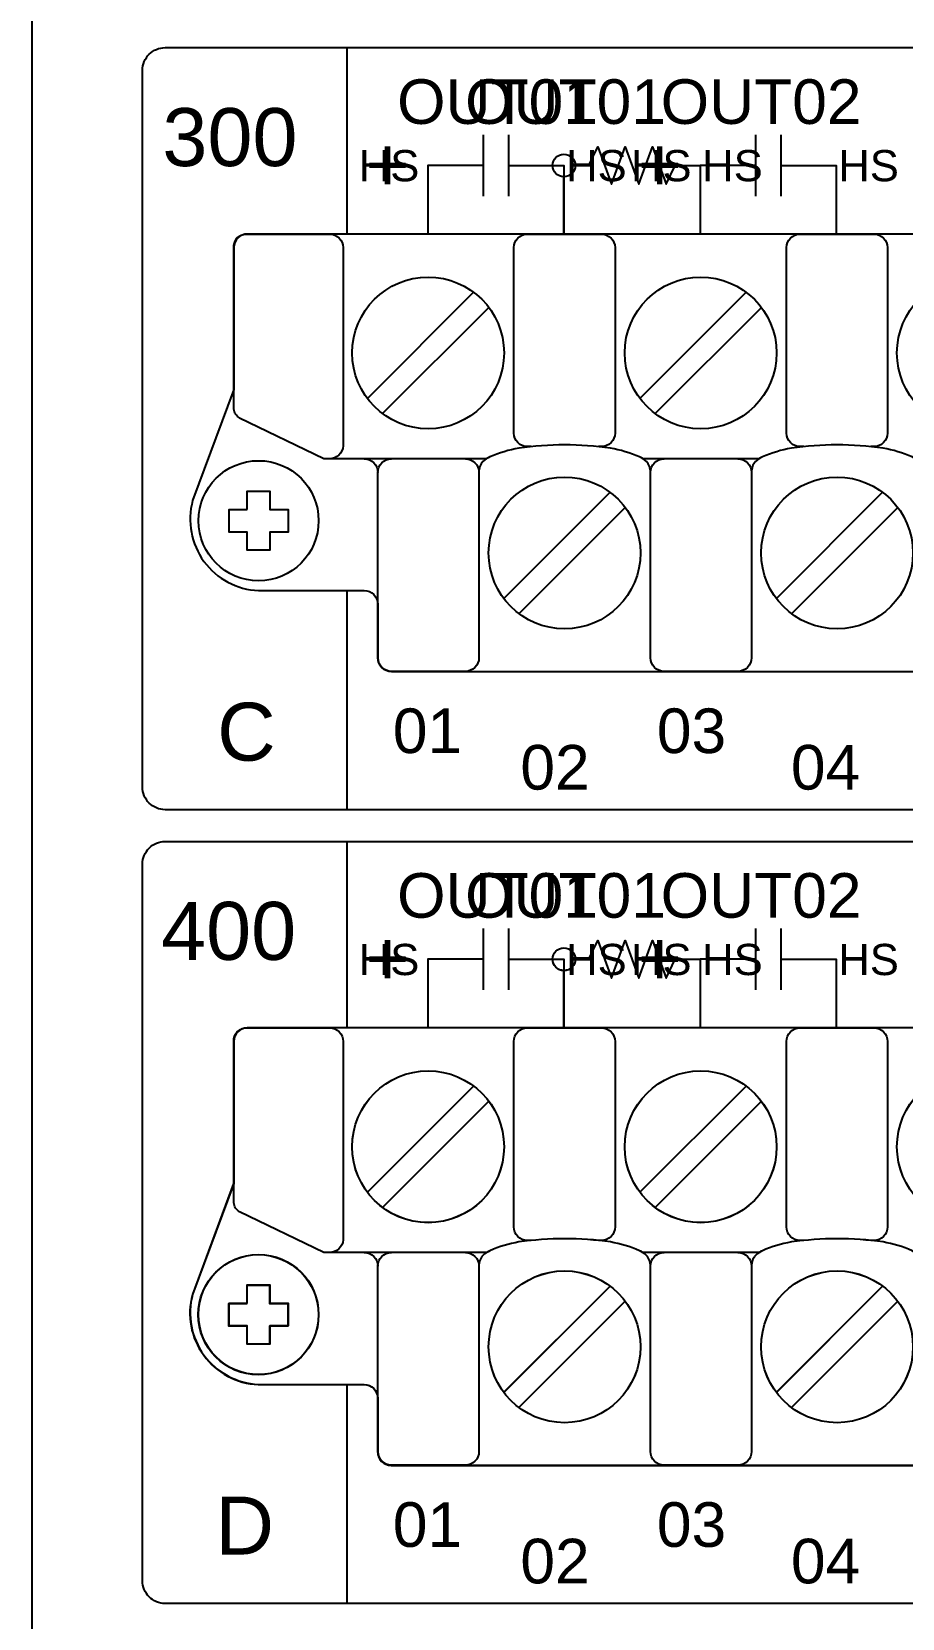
# Model space of a CAD drawing. Extents: x 1 to 47, y 1 to 34.6.
# Drawn here: x 27 to 28.919, y 9.074 to 12.571 of the extents above; entities that cross this region are included whole.
import ezdxf

# ---------------------------------------------------------------- set-up
doc = ezdxf.new("R2010")
doc.units = 0
doc.header["$MEASUREMENT"] = 0
for name, color, linetype in [('10_0______DWG_', 7, 'CONTINUOUS'), ('8_1__2___8__OPTOISOLATED_I', 7, 'CONTINUOUS'), ('8_2__7___8__OPTOISOLATED_I', 7, 'CONTINUOUS'), ('8_3__C___18__COMMON____6__', 7, 'CONTINUOUS'), ('8_4__D___18__COMMON____6__', 7, 'CONTINUOUS'), ('8_5__E___8__OPTOISOLATED_I', 7, 'CONTINUOUS'), ('8_6__4___18__COMMON____6__', 7, 'CONTINUOUS'), ('8_7__8___8__OPTOISOLATED_I', 7, 'CONTINUOUS'), ('9_1__0__EMPTY_IO_BOARD_POS', 7, 'CONTINUOUS'), ('9_2__2___8__OPTOISOLATED_I', 7, 'CONTINUOUS'), ('9_3__7___8__OPTOISOLATED_I', 7, 'CONTINUOUS'), ('9_4__C___18__COMMON____6__', 7, 'CONTINUOUS'), ('9_5__D___18__COMMON____6__', 7, 'CONTINUOUS'), ('9_6__E___8__OPTOISOLATED_I', 7, 'CONTINUOUS'), ('9_7__4___18__COMMON____6__', 7, 'CONTINUOUS'), ('9_8__8___8__OPTOISOLATED_I', 7, 'CONTINUOUS')]:
    doc.layers.add(name, color=color, linetype=linetype)
doc.styles.add('ARIAL', font='arial.ttf')

msp = doc.modelspace()

# ---------------------------------------------------------------- linework, layer by layer
at = {"layer": '10_0______DWG_'}
for points in [[(44.25, 6.9347), (44.25, 14.8147, 0.414214), (44.16, 14.9047), (27.09, 14.9047, 0.414214), (27, 14.8147), (27, 6.9347, 0.381966), (27.08, 6.8453), (44.17, 6.8453, 0.381966)], [(27.2942, 12.5363), (43.9545, 12.5363, -0.468367), (44.0044, 12.4763), (44.0044, 10.9063, -0.414132), (43.9545, 10.8563), (27.2942, 10.8563, -0.414214), (27.2442, 10.9063), (27.2442, 12.4863, -0.414287)], [(27.763, 11.3092), (27.763, 11.1912, 0.414213), (27.793, 11.1612), (32.7748, 11.1611, 0.414214), (32.8048, 11.1911), (32.8048, 11.5042), (32.8957, 11.7489, 0.480048), (32.7507, 11.9471), (32.5165, 11.9471, -0.414214), (32.4865, 11.9771), (32.4865, 12.0953, 0.414212), (32.4565, 12.1253), (32.4565, 12.1253), (27.4754, 12.1254, 0.414215), (27.4454, 12.0954), (27.4455, 11.7825), (27.3546, 11.5377, 0.47859), (27.4996, 11.3392), (27.733, 11.3392, -0.414214)], [(27.2942, 10.7863), (43.9545, 10.7863, -0.468367), (44.0044, 10.7263), (44.0044, 9.1563, -0.414132), (43.9545, 9.1063), (27.2942, 9.1063, -0.414214), (27.2442, 9.1563), (27.2442, 10.7363, -0.414287)]]:
    msp.add_lwpolyline(points, format="xyb", close=True, dxfattribs=at)
for points in [[(27.6942, 12.5363), (27.6942, 12.1254)], [(27.9741, 11.997), (27.7399, 11.7628)], [(28.5749, 11.997), (28.3407, 11.7628)], [(28.0075, 11.9635), (27.7733, 11.7294)], [(28.6083, 11.9635), (28.3741, 11.7294)], [(28.6031, 11.6299), (28.3472, 11.6299)], [(28.2747, 11.556), (28.0406, 11.3218)], [(28.8755, 11.556), (28.6413, 11.3218)], [(28.3082, 11.5225), (28.074, 11.2884)], [(28.9089, 11.5225), (28.6748, 11.2884)], [(27.6942, 11.3392), (27.6942, 10.8563)], [(27.6942, 10.7863), (27.6942, 10.3753)], [(27.6942, 9.5892), (27.6942, 9.1063)]]:
    msp.add_lwpolyline(points, dxfattribs=at)
for points in [[(28.0023, 11.6299), (27.6442, 11.6299), (27.4583, 11.7197, -0.241986), (27.4455, 11.7396), (27.4454, 12.0953, -0.422157), (27.4721, 12.1252), (27.6564, 12.1253, -0.414214), (27.6864, 12.0953), (27.6864, 11.6582, -0.390527), (27.6564, 11.6299)], [(28.1007, 11.6566), (28.0928, 11.6566, -0.414214), (28.0628, 11.6866), (28.0628, 12.0953, -0.414214), (28.0928, 12.1253), (28.2557, 12.1253, -0.414214), (28.2857, 12.0953), (28.2857, 11.6866, -0.414214), (28.2557, 11.6566), (28.2489, 11.6566)], [(28.7015, 11.6566), (28.6936, 11.6566, -0.414214), (28.6636, 11.6866), (28.6636, 12.0953, -0.414214), (28.6936, 12.1253), (28.8564, 12.1253, -0.414214), (28.8864, 12.0953), (28.8864, 11.6866, -0.414214), (28.8564, 11.6566), (28.8496, 11.6566)], [(28.3637, 11.5999, 0.191033), (28.3552, 11.6238, 0.081668), (28.3396, 11.634, 0.0591), (28.2759, 11.6533, 0.034646), (28.1744, 11.6604, 0.03436), (28.0737, 11.6533, 0.0591), (28.01, 11.634, 0.081668), (27.9943, 11.6238, 0.191033), (27.9858, 11.5999)], [(28.9645, 11.5999, 0.191033), (28.956, 11.6238, 0.081668), (28.9404, 11.634, 0.0591), (28.8766, 11.6533, 0.034646), (28.7751, 11.6604, 0.03436), (28.6744, 11.6533, 0.0591), (28.6107, 11.634, 0.081668), (28.5951, 11.6238, 0.191033), (28.5866, 11.5999)], [(27.733, 11.6299, -0.414214), (27.763, 11.5999)], [(27.9558, 11.6299, -0.414214), (27.9858, 11.5999), (27.9858, 11.1912, -0.414214), (27.9558, 11.1612), (27.793, 11.1612, -0.414214), (27.763, 11.1912), (27.763, 11.5999, -0.414214), (27.793, 11.6299)], [(28.5566, 11.6299, -0.414214), (28.5866, 11.5999), (28.5866, 11.1912, -0.414214), (28.5566, 11.1612), (28.3937, 11.1612, -0.414214), (28.3637, 11.1912), (28.3637, 11.5999, -0.414214), (28.3937, 11.6299)]]:
    msp.add_lwpolyline(points, format="xyb", dxfattribs=at)
msp.add_lwpolyline([(27.475, 11.5181), (27.475, 11.5584), (27.525, 11.5584), (27.525, 11.5181), (27.5651, 11.5181), (27.5651, 11.4681), (27.525, 11.4681), (27.525, 11.4282), (27.475, 11.4282), (27.475, 11.4681), (27.4349, 11.4681), (27.4349, 11.5181)], close=True, dxfattribs=at)
for centre, radius in [((27.8737, 11.8632), 0.1673), ((28.4745, 11.8632), 0.1673), ((29.0745, 11.8632), 0.1673), ((27.5, 11.4933), 0.1324), ((28.1744, 11.4222), 0.1673), ((28.7751, 11.4222), 0.1673)]:
    msp.add_circle(centre, radius, dxfattribs=at)
at = {"layer": '8_1__2___8__OPTOISOLATED_I'}
for points in [[(27.9953, 12.344), (27.9953, 12.209)], [(28.051, 12.344), (28.051, 12.209)], [(28.5953, 12.344), (28.5953, 12.209)], [(28.651, 12.344), (28.651, 12.209)], [(27.9953, 12.2765), (27.8732, 12.2765), (27.8732, 12.1253)], [(28.051, 12.2765), (28.1732, 12.2765), (28.1732, 12.1253)], [(28.5953, 12.2765), (28.4732, 12.2765), (28.4732, 12.1253)], [(28.651, 12.2765), (28.7732, 12.2765), (28.7732, 12.1253)]]:
    msp.add_lwpolyline(points, dxfattribs=at)
at = {"layer": '8_2__7___8__OPTOISOLATED_I'}
for points in [[(27.9953, 12.344), (27.9953, 12.209)], [(28.0509, 12.344), (28.0509, 12.209)], [(28.5953, 12.344), (28.5953, 12.209)], [(28.6509, 12.344), (28.6509, 12.209)], [(27.9953, 12.2765), (27.8731, 12.2765), (27.8731, 12.1254)], [(28.0509, 12.2765), (28.1731, 12.2765), (28.1731, 12.1254)], [(28.5953, 12.2765), (28.4731, 12.2765), (28.4731, 12.1254)], [(28.6509, 12.2765), (28.7731, 12.2765), (28.7731, 12.1254)]]:
    msp.add_lwpolyline(points, dxfattribs=at)
at = {"layer": '8_3__C___18__COMMON____6__'}
for points in [[(27.9953, 12.344), (27.9953, 12.209)], [(28.0509, 12.344), (28.0509, 12.209)], [(28.5953, 12.344), (28.5953, 12.209)], [(28.6509, 12.344), (28.6509, 12.209)], [(27.9953, 12.2765), (27.8731, 12.2765), (27.8731, 12.1254)], [(28.0509, 12.2765), (28.1731, 12.2765), (28.1731, 12.1254)], [(28.5953, 12.2765), (28.4731, 12.2765), (28.4731, 12.1254)], [(28.6509, 12.2765), (28.7731, 12.2765), (28.7731, 12.1254)]]:
    msp.add_lwpolyline(points, dxfattribs=at)
at = {"layer": '8_4__D___18__COMMON____6__'}
for points in [[(27.9953, 12.344), (27.9953, 12.209)], [(28.0509, 12.344), (28.0509, 12.209)], [(28.5953, 12.344), (28.5953, 12.209)], [(28.6509, 12.344), (28.6509, 12.209)], [(27.9953, 12.2765), (27.8731, 12.2765), (27.8731, 12.1254)], [(28.0509, 12.2765), (28.1731, 12.2765), (28.1731, 12.1254)], [(28.5953, 12.2765), (28.4731, 12.2765), (28.4731, 12.1254)], [(28.6509, 12.2765), (28.7731, 12.2765), (28.7731, 12.1254)]]:
    msp.add_lwpolyline(points, dxfattribs=at)
at = {"layer": '8_5__E___8__OPTOISOLATED_I'}
for points in [[(27.9953, 12.3365), (27.9953, 12.2165)], [(28.0509, 12.3365), (28.0509, 12.2165)], [(28.1981, 12.2765), (28.228, 12.2765), (28.248, 12.3177), (28.2781, 12.2352), (28.3081, 12.3177), (28.3381, 12.2352), (28.3681, 12.3177), (28.3981, 12.2352), (28.4181, 12.2765), (28.4731, 12.2765), (28.4731, 12.1254)], [(27.9953, 12.2765), (27.8731, 12.2765), (27.8731, 12.1254)], [(28.0509, 12.2765), (28.1481, 12.2765)], [(28.1731, 12.1254), (28.1731, 12.2515)]]:
    msp.add_lwpolyline(points, dxfattribs=at)
msp.add_circle((28.1731, 12.2765), 0.025, dxfattribs=at)
at = {"layer": '8_6__4___18__COMMON____6__'}
for points in [[(27.9953, 12.344), (27.9953, 12.209)], [(28.051, 12.344), (28.051, 12.209)], [(28.5953, 12.344), (28.5953, 12.209)], [(28.651, 12.344), (28.651, 12.209)], [(27.9953, 12.2765), (27.8732, 12.2765), (27.8732, 12.1253)], [(28.051, 12.2765), (28.1732, 12.2765), (28.1732, 12.1253)], [(28.5953, 12.2765), (28.4732, 12.2765), (28.4732, 12.1253)], [(28.651, 12.2765), (28.7732, 12.2765), (28.7732, 12.1253)]]:
    msp.add_lwpolyline(points, dxfattribs=at)
at = {"layer": '8_7__8___8__OPTOISOLATED_I'}
for points in [[(27.9953, 12.3365), (27.9953, 12.2165)], [(28.0509, 12.3365), (28.0509, 12.2165)], [(28.198, 12.2765), (28.228, 12.2765), (28.248, 12.3177), (28.2781, 12.2352), (28.3081, 12.3177), (28.3381, 12.2352), (28.3681, 12.3177), (28.3981, 12.2352), (28.4181, 12.2765), (28.4731, 12.2765), (28.4731, 12.1254)], [(27.9953, 12.2765), (27.8731, 12.2765), (27.8731, 12.1254)], [(28.0509, 12.2765), (28.1482, 12.2765)], [(28.1731, 12.2516), (28.1731, 12.1254)]]:
    msp.add_lwpolyline(points, dxfattribs=at)
msp.add_circle((28.1731, 12.2765), 0.0249, dxfattribs=at)
at = {"layer": '9_1__0__EMPTY_IO_BOARD_POS'}
msp.add_lwpolyline([(27.7625, 9.5588), (27.7625, 9.4408, 0.414213), (27.7925, 9.4108), (32.7743, 9.4108, 0.414214), (32.8043, 9.4408), (32.8043, 9.7538), (32.8952, 9.9986, 0.480048), (32.7502, 10.1968), (32.516, 10.1968, -0.414214), (32.486, 10.2268), (32.486, 10.3449, 0.414212), (32.456, 10.3749), (32.456, 10.375), (27.4749, 10.375, 0.414215), (27.4449, 10.345), (27.445, 10.0321), (27.3541, 9.7874, 0.47859), (27.4991, 9.5888), (27.7325, 9.5888, -0.414214)], format="xyb", close=True, dxfattribs=at)
msp.add_lwpolyline([(27.4745, 9.7677), (27.4745, 9.808), (27.5244, 9.808), (27.5244, 9.7677), (27.5646, 9.7677), (27.5646, 9.7178), (27.5244, 9.7178), (27.5244, 9.6778), (27.4745, 9.6778), (27.4745, 9.7178), (27.4344, 9.7178), (27.4344, 9.7677)], close=True, dxfattribs=at)
msp.add_circle((27.4995, 9.7429), 0.1324, dxfattribs=at)
at = {"layer": '9_2__2___8__OPTOISOLATED_I'}
for points in [[(27.9953, 10.594), (27.9953, 10.459)], [(28.051, 10.594), (28.051, 10.459)], [(28.5953, 10.594), (28.5953, 10.459)], [(28.651, 10.594), (28.651, 10.459)], [(27.9953, 10.5265), (27.8732, 10.5265), (27.8732, 10.3753)], [(28.051, 10.5265), (28.1732, 10.5265), (28.1732, 10.3753)], [(28.5953, 10.5265), (28.4732, 10.5265), (28.4732, 10.3753)], [(28.651, 10.5265), (28.7732, 10.5265), (28.7732, 10.3753)], [(27.9741, 10.247), (27.7399, 10.0128)], [(28.0075, 10.2135), (27.7733, 9.9794)], [(28.5749, 10.247), (28.3407, 10.0128)], [(28.6083, 10.2135), (28.3741, 9.9794)], [(28.6031, 9.8799), (28.3472, 9.8799)], [(28.2747, 9.806), (28.0406, 9.5718)], [(28.8755, 9.806), (28.6413, 9.5718)], [(28.3082, 9.7725), (28.074, 9.5384)], [(28.9089, 9.7725), (28.6748, 9.5384)]]:
    msp.add_lwpolyline(points, dxfattribs=at)
msp.add_lwpolyline([(27.763, 9.5592), (27.763, 9.4412, 0.414213), (27.793, 9.4112), (32.7748, 9.4111, 0.414214), (32.8048, 9.4411), (32.8048, 9.7542), (32.8957, 9.9989, 0.480048), (32.7507, 10.1971), (32.5165, 10.1971, -0.414214), (32.4865, 10.2271), (32.4865, 10.3453, 0.414212), (32.4565, 10.3753), (32.4565, 10.3753), (27.4754, 10.3753, 0.414215), (27.4454, 10.3454), (27.4455, 10.0325), (27.3546, 9.7877, 0.47859), (27.4996, 9.5892), (27.733, 9.5892, -0.414214)], format="xyb", close=True, dxfattribs=at)
for points in [[(28.0023, 9.8799), (27.6442, 9.8799), (27.4583, 9.9697, -0.241986), (27.4455, 9.9896), (27.4454, 10.3453, -0.422157), (27.4721, 10.3752), (27.6564, 10.3753, -0.414214), (27.6864, 10.3453), (27.6864, 9.9082, -0.390527), (27.6564, 9.8799)], [(28.1007, 9.9066), (28.0928, 9.9066, -0.414214), (28.0628, 9.9366), (28.0628, 10.3453, -0.414214), (28.0928, 10.3753), (28.2557, 10.3753, -0.414214), (28.2857, 10.3453), (28.2857, 9.9366, -0.414214), (28.2557, 9.9066), (28.2489, 9.9066)], [(28.7015, 9.9066), (28.6936, 9.9066, -0.414214), (28.6636, 9.9366), (28.6636, 10.3453, -0.414214), (28.6936, 10.3753), (28.8564, 10.3753, -0.414214), (28.8864, 10.3453), (28.8864, 9.9366, -0.414214), (28.8564, 9.9066), (28.8496, 9.9066)], [(28.3637, 9.8499, 0.191033), (28.3552, 9.8738, 0.081668), (28.3396, 9.884, 0.0591), (28.2759, 9.9033, 0.034646), (28.1744, 9.9104, 0.03436), (28.0737, 9.9033, 0.0591), (28.01, 9.884, 0.081668), (27.9943, 9.8738, 0.191033), (27.9858, 9.8499)], [(28.9645, 9.8499, 0.191033), (28.956, 9.8738, 0.081668), (28.9404, 9.884, 0.0591), (28.8766, 9.9033, 0.034646), (28.7751, 9.9104, 0.03436), (28.6744, 9.9033, 0.0591), (28.6107, 9.884, 0.081668), (28.5951, 9.8738, 0.191033), (28.5866, 9.8499)], [(27.733, 9.8799, -0.414214), (27.763, 9.8499)], [(27.9558, 9.8799, -0.414214), (27.9858, 9.8499), (27.9858, 9.4412, -0.414214), (27.9558, 9.4112), (27.793, 9.4112, -0.414214), (27.763, 9.4412), (27.763, 9.8499, -0.414214), (27.793, 9.8799)], [(28.5566, 9.8799, -0.414214), (28.5866, 9.8499), (28.5866, 9.4412, -0.414214), (28.5566, 9.4112), (28.3937, 9.4112, -0.414214), (28.3637, 9.4412), (28.3637, 9.8499, -0.414214), (28.3937, 9.8799)]]:
    msp.add_lwpolyline(points, format="xyb", dxfattribs=at)
msp.add_lwpolyline([(27.475, 9.7681), (27.475, 9.8084), (27.525, 9.8084), (27.525, 9.7681), (27.5651, 9.7681), (27.5651, 9.7181), (27.525, 9.7181), (27.525, 9.6782), (27.475, 9.6782), (27.475, 9.7181), (27.4349, 9.7181), (27.4349, 9.7681)], close=True, dxfattribs=at)
for centre, radius in [((27.8737, 10.1132), 0.1673), ((28.4745, 10.1132), 0.1673), ((29.0745, 10.1132), 0.1673), ((27.5, 9.7433), 0.1324), ((28.1744, 9.6722), 0.1673), ((28.7751, 9.6722), 0.1673)]:
    msp.add_circle(centre, radius, dxfattribs=at)
at = {"layer": '9_3__7___8__OPTOISOLATED_I'}
for points in [[(27.9953, 10.594), (27.9953, 10.459)], [(28.0509, 10.594), (28.0509, 10.459)], [(28.5953, 10.594), (28.5953, 10.459)], [(28.6509, 10.594), (28.6509, 10.459)], [(27.9953, 10.5265), (27.8731, 10.5265), (27.8731, 10.3753)], [(28.0509, 10.5265), (28.1731, 10.5265), (28.1731, 10.3753)], [(28.5953, 10.5265), (28.4731, 10.5265), (28.4731, 10.3753)], [(28.6509, 10.5265), (28.7731, 10.5265), (28.7731, 10.3753)], [(27.9741, 10.247), (27.7399, 10.0128)], [(28.0075, 10.2135), (27.7733, 9.9794)], [(28.5749, 10.247), (28.3407, 10.0128)], [(28.6083, 10.2135), (28.3741, 9.9794)], [(28.6031, 9.8799), (28.3472, 9.8799)], [(28.2747, 9.806), (28.0406, 9.5718)], [(28.8755, 9.806), (28.6413, 9.5718)], [(28.3082, 9.7725), (28.074, 9.5384)], [(28.9089, 9.7725), (28.6748, 9.5384)]]:
    msp.add_lwpolyline(points, dxfattribs=at)
msp.add_lwpolyline([(27.763, 9.5592), (27.763, 9.4412, 0.414213), (27.793, 9.4112), (32.7748, 9.4111, 0.414214), (32.8048, 9.4411), (32.8048, 9.7542), (32.8957, 9.9989, 0.480048), (32.7507, 10.1971), (32.5165, 10.1971, -0.414214), (32.4865, 10.2271), (32.4865, 10.3453, 0.414212), (32.4565, 10.3753), (32.4565, 10.3753), (27.4754, 10.3753, 0.414215), (27.4454, 10.3454), (27.4455, 10.0325), (27.3546, 9.7877, 0.47859), (27.4996, 9.5892), (27.733, 9.5892, -0.414214)], format="xyb", close=True, dxfattribs=at)
for points in [[(28.0023, 9.8799), (27.6442, 9.8799), (27.4583, 9.9697, -0.241986), (27.4455, 9.9896), (27.4454, 10.3453, -0.422157), (27.4721, 10.3752), (27.6564, 10.3753, -0.414214), (27.6864, 10.3453), (27.6864, 9.9082, -0.390527), (27.6564, 9.8799)], [(28.1007, 9.9066), (28.0928, 9.9066, -0.414214), (28.0628, 9.9366), (28.0628, 10.3453, -0.414214), (28.0928, 10.3753), (28.2557, 10.3753, -0.414214), (28.2857, 10.3453), (28.2857, 9.9366, -0.414214), (28.2557, 9.9066), (28.2489, 9.9066)], [(28.7015, 9.9066), (28.6936, 9.9066, -0.414214), (28.6636, 9.9366), (28.6636, 10.3453, -0.414214), (28.6936, 10.3753), (28.8564, 10.3753, -0.414214), (28.8864, 10.3453), (28.8864, 9.9366, -0.414214), (28.8564, 9.9066), (28.8496, 9.9066)], [(28.3637, 9.8499, 0.191033), (28.3552, 9.8738, 0.081668), (28.3396, 9.884, 0.0591), (28.2759, 9.9033, 0.034646), (28.1744, 9.9104, 0.03436), (28.0737, 9.9033, 0.0591), (28.01, 9.884, 0.081668), (27.9943, 9.8738, 0.191033), (27.9858, 9.8499)], [(28.9645, 9.8499, 0.191033), (28.956, 9.8738, 0.081668), (28.9404, 9.884, 0.0591), (28.8766, 9.9033, 0.034646), (28.7751, 9.9104, 0.03436), (28.6744, 9.9033, 0.0591), (28.6107, 9.884, 0.081668), (28.5951, 9.8738, 0.191033), (28.5866, 9.8499)], [(27.733, 9.8799, -0.414214), (27.763, 9.8499)], [(27.9558, 9.8799, -0.414214), (27.9858, 9.8499), (27.9858, 9.4412, -0.414214), (27.9558, 9.4112), (27.793, 9.4112, -0.414214), (27.763, 9.4412), (27.763, 9.8499, -0.414214), (27.793, 9.8799)], [(28.5566, 9.8799, -0.414214), (28.5866, 9.8499), (28.5866, 9.4412, -0.414214), (28.5566, 9.4112), (28.3937, 9.4112, -0.414214), (28.3637, 9.4412), (28.3637, 9.8499, -0.414214), (28.3937, 9.8799)]]:
    msp.add_lwpolyline(points, format="xyb", dxfattribs=at)
msp.add_lwpolyline([(27.475, 9.7681), (27.475, 9.8084), (27.525, 9.8084), (27.525, 9.7681), (27.5651, 9.7681), (27.5651, 9.7181), (27.525, 9.7181), (27.525, 9.6782), (27.475, 9.6782), (27.475, 9.7181), (27.4349, 9.7181), (27.4349, 9.7681)], close=True, dxfattribs=at)
for centre, radius in [((27.8737, 10.1132), 0.1673), ((28.4745, 10.1132), 0.1673), ((29.0745, 10.1132), 0.1673), ((27.5, 9.7433), 0.1324), ((28.1744, 9.6722), 0.1673), ((28.7751, 9.6722), 0.1673)]:
    msp.add_circle(centre, radius, dxfattribs=at)
at = {"layer": '9_4__C___18__COMMON____6__'}
for points in [[(27.9953, 10.594), (27.9953, 10.459)], [(28.0509, 10.594), (28.0509, 10.459)], [(28.5953, 10.594), (28.5953, 10.459)], [(28.6509, 10.594), (28.6509, 10.459)], [(27.9953, 10.5265), (27.8731, 10.5265), (27.8731, 10.3753)], [(28.0509, 10.5265), (28.1731, 10.5265), (28.1731, 10.3753)], [(28.5953, 10.5265), (28.4731, 10.5265), (28.4731, 10.3753)], [(28.6509, 10.5265), (28.7731, 10.5265), (28.7731, 10.3753)], [(27.9741, 10.247), (27.7399, 10.0128)], [(28.0075, 10.2135), (27.7733, 9.9794)], [(28.5749, 10.247), (28.3407, 10.0128)], [(28.6083, 10.2135), (28.3741, 9.9794)], [(28.6031, 9.8799), (28.3472, 9.8799)], [(28.2747, 9.806), (28.0406, 9.5718)], [(28.8755, 9.806), (28.6413, 9.5718)], [(28.3082, 9.7725), (28.074, 9.5384)], [(28.9089, 9.7725), (28.6748, 9.5384)]]:
    msp.add_lwpolyline(points, dxfattribs=at)
msp.add_lwpolyline([(27.763, 9.5592), (27.763, 9.4412, 0.414213), (27.793, 9.4112), (32.7748, 9.4111, 0.414214), (32.8048, 9.4411), (32.8048, 9.7542), (32.8957, 9.9989, 0.480048), (32.7507, 10.1971), (32.5165, 10.1971, -0.414214), (32.4865, 10.2271), (32.4865, 10.3453, 0.414212), (32.4565, 10.3753), (32.4565, 10.3753), (27.4754, 10.3753, 0.414215), (27.4454, 10.3454), (27.4455, 10.0325), (27.3546, 9.7877, 0.47859), (27.4996, 9.5892), (27.733, 9.5892, -0.414214)], format="xyb", close=True, dxfattribs=at)
for points in [[(28.0023, 9.8799), (27.6442, 9.8799), (27.4583, 9.9697, -0.241986), (27.4455, 9.9896), (27.4454, 10.3453, -0.422157), (27.4721, 10.3752), (27.6564, 10.3753, -0.414214), (27.6864, 10.3453), (27.6864, 9.9082, -0.390527), (27.6564, 9.8799)], [(28.1007, 9.9066), (28.0928, 9.9066, -0.414214), (28.0628, 9.9366), (28.0628, 10.3453, -0.414214), (28.0928, 10.3753), (28.2557, 10.3753, -0.414214), (28.2857, 10.3453), (28.2857, 9.9366, -0.414214), (28.2557, 9.9066), (28.2489, 9.9066)], [(28.7015, 9.9066), (28.6936, 9.9066, -0.414214), (28.6636, 9.9366), (28.6636, 10.3453, -0.414214), (28.6936, 10.3753), (28.8564, 10.3753, -0.414214), (28.8864, 10.3453), (28.8864, 9.9366, -0.414214), (28.8564, 9.9066), (28.8496, 9.9066)], [(28.3637, 9.8499, 0.191033), (28.3552, 9.8738, 0.081668), (28.3396, 9.884, 0.0591), (28.2759, 9.9033, 0.034646), (28.1744, 9.9104, 0.03436), (28.0737, 9.9033, 0.0591), (28.01, 9.884, 0.081668), (27.9943, 9.8738, 0.191033), (27.9858, 9.8499)], [(28.9645, 9.8499, 0.191033), (28.956, 9.8738, 0.081668), (28.9404, 9.884, 0.0591), (28.8766, 9.9033, 0.034646), (28.7751, 9.9104, 0.03436), (28.6744, 9.9033, 0.0591), (28.6107, 9.884, 0.081668), (28.5951, 9.8738, 0.191033), (28.5866, 9.8499)], [(27.733, 9.8799, -0.414214), (27.763, 9.8499)], [(27.9558, 9.8799, -0.414214), (27.9858, 9.8499), (27.9858, 9.4412, -0.414214), (27.9558, 9.4112), (27.793, 9.4112, -0.414214), (27.763, 9.4412), (27.763, 9.8499, -0.414214), (27.793, 9.8799)], [(28.5566, 9.8799, -0.414214), (28.5866, 9.8499), (28.5866, 9.4412, -0.414214), (28.5566, 9.4112), (28.3937, 9.4112, -0.414214), (28.3637, 9.4412), (28.3637, 9.8499, -0.414214), (28.3937, 9.8799)]]:
    msp.add_lwpolyline(points, format="xyb", dxfattribs=at)
msp.add_lwpolyline([(27.475, 9.7681), (27.475, 9.8084), (27.525, 9.8084), (27.525, 9.7681), (27.5651, 9.7681), (27.5651, 9.7181), (27.525, 9.7181), (27.525, 9.6782), (27.475, 9.6782), (27.475, 9.7181), (27.4349, 9.7181), (27.4349, 9.7681)], close=True, dxfattribs=at)
for centre, radius in [((27.8737, 10.1132), 0.1673), ((28.4745, 10.1132), 0.1673), ((29.0745, 10.1132), 0.1673), ((27.5, 9.7433), 0.1324), ((28.1744, 9.6722), 0.1673), ((28.7751, 9.6722), 0.1673)]:
    msp.add_circle(centre, radius, dxfattribs=at)
at = {"layer": '9_5__D___18__COMMON____6__'}
for points in [[(27.9953, 10.594), (27.9953, 10.459)], [(28.0509, 10.594), (28.0509, 10.459)], [(28.5953, 10.594), (28.5953, 10.459)], [(28.6509, 10.594), (28.6509, 10.459)], [(27.9953, 10.5265), (27.8731, 10.5265), (27.8731, 10.3753)], [(28.0509, 10.5265), (28.1731, 10.5265), (28.1731, 10.3753)], [(28.5953, 10.5265), (28.4731, 10.5265), (28.4731, 10.3753)], [(28.6509, 10.5265), (28.7731, 10.5265), (28.7731, 10.3753)], [(27.9741, 10.247), (27.7399, 10.0128)], [(28.0075, 10.2135), (27.7733, 9.9794)], [(28.5749, 10.247), (28.3407, 10.0128)], [(28.6083, 10.2135), (28.3741, 9.9794)], [(28.6031, 9.8799), (28.3472, 9.8799)], [(28.2747, 9.806), (28.0406, 9.5718)], [(28.8755, 9.806), (28.6413, 9.5718)], [(28.3082, 9.7725), (28.074, 9.5384)], [(28.9089, 9.7725), (28.6748, 9.5384)]]:
    msp.add_lwpolyline(points, dxfattribs=at)
msp.add_lwpolyline([(27.763, 9.5592), (27.763, 9.4412, 0.414213), (27.793, 9.4112), (32.7748, 9.4111, 0.414214), (32.8048, 9.4411), (32.8048, 9.7542), (32.8957, 9.9989, 0.480048), (32.7507, 10.1971), (32.5165, 10.1971, -0.414214), (32.4865, 10.2271), (32.4865, 10.3453, 0.414212), (32.4565, 10.3753), (32.4565, 10.3753), (27.4754, 10.3753, 0.414215), (27.4454, 10.3454), (27.4455, 10.0325), (27.3546, 9.7877, 0.47859), (27.4996, 9.5892), (27.733, 9.5892, -0.414214)], format="xyb", close=True, dxfattribs=at)
for points in [[(28.0023, 9.8799), (27.6442, 9.8799), (27.4583, 9.9697, -0.241986), (27.4455, 9.9896), (27.4454, 10.3453, -0.422157), (27.4721, 10.3752), (27.6564, 10.3753, -0.414214), (27.6864, 10.3453), (27.6864, 9.9082, -0.390527), (27.6564, 9.8799)], [(28.1007, 9.9066), (28.0928, 9.9066, -0.414214), (28.0628, 9.9366), (28.0628, 10.3453, -0.414214), (28.0928, 10.3753), (28.2557, 10.3753, -0.414214), (28.2857, 10.3453), (28.2857, 9.9366, -0.414214), (28.2557, 9.9066), (28.2489, 9.9066)], [(28.7015, 9.9066), (28.6936, 9.9066, -0.414214), (28.6636, 9.9366), (28.6636, 10.3453, -0.414214), (28.6936, 10.3753), (28.8564, 10.3753, -0.414214), (28.8864, 10.3453), (28.8864, 9.9366, -0.414214), (28.8564, 9.9066), (28.8496, 9.9066)], [(28.3637, 9.8499, 0.191033), (28.3552, 9.8738, 0.081668), (28.3396, 9.884, 0.0591), (28.2759, 9.9033, 0.034646), (28.1744, 9.9104, 0.03436), (28.0737, 9.9033, 0.0591), (28.01, 9.884, 0.081668), (27.9943, 9.8738, 0.191033), (27.9858, 9.8499)], [(28.9645, 9.8499, 0.191033), (28.956, 9.8738, 0.081668), (28.9404, 9.884, 0.0591), (28.8766, 9.9033, 0.034646), (28.7751, 9.9104, 0.03436), (28.6744, 9.9033, 0.0591), (28.6107, 9.884, 0.081668), (28.5951, 9.8738, 0.191033), (28.5866, 9.8499)], [(27.733, 9.8799, -0.414214), (27.763, 9.8499)], [(27.9558, 9.8799, -0.414214), (27.9858, 9.8499), (27.9858, 9.4412, -0.414214), (27.9558, 9.4112), (27.793, 9.4112, -0.414214), (27.763, 9.4412), (27.763, 9.8499, -0.414214), (27.793, 9.8799)], [(28.5566, 9.8799, -0.414214), (28.5866, 9.8499), (28.5866, 9.4412, -0.414214), (28.5566, 9.4112), (28.3937, 9.4112, -0.414214), (28.3637, 9.4412), (28.3637, 9.8499, -0.414214), (28.3937, 9.8799)]]:
    msp.add_lwpolyline(points, format="xyb", dxfattribs=at)
msp.add_lwpolyline([(27.475, 9.7681), (27.475, 9.8084), (27.525, 9.8084), (27.525, 9.7681), (27.5651, 9.7681), (27.5651, 9.7181), (27.525, 9.7181), (27.525, 9.6782), (27.475, 9.6782), (27.475, 9.7181), (27.4349, 9.7181), (27.4349, 9.7681)], close=True, dxfattribs=at)
for centre, radius in [((27.8737, 10.1132), 0.1673), ((28.4745, 10.1132), 0.1673), ((29.0745, 10.1132), 0.1673), ((27.5, 9.7433), 0.1324), ((28.1744, 9.6722), 0.1673), ((28.7751, 9.6722), 0.1673)]:
    msp.add_circle(centre, radius, dxfattribs=at)
at = {"layer": '9_6__E___8__OPTOISOLATED_I'}
for points in [[(27.9953, 10.5865), (27.9953, 10.4665)], [(28.0509, 10.5865), (28.0509, 10.4665)], [(28.1981, 10.5265), (28.228, 10.5265), (28.248, 10.5677), (28.2781, 10.4852), (28.3081, 10.5677), (28.3381, 10.4852), (28.3681, 10.5677), (28.3981, 10.4852), (28.4181, 10.5265), (28.4731, 10.5265), (28.4731, 10.3753)], [(27.9953, 10.5265), (27.8731, 10.5265), (27.8731, 10.3753)], [(28.0509, 10.5265), (28.1481, 10.5265)], [(28.1731, 10.3753), (28.1731, 10.5015)], [(27.9741, 10.247), (27.7399, 10.0128)], [(28.0075, 10.2135), (27.7733, 9.9794)], [(28.5749, 10.247), (28.3407, 10.0128)], [(28.6083, 10.2135), (28.3741, 9.9794)], [(28.6031, 9.8799), (28.3472, 9.8799)], [(28.2747, 9.806), (28.0406, 9.5718)], [(28.8755, 9.806), (28.6413, 9.5718)], [(28.3082, 9.7725), (28.074, 9.5384)], [(28.9089, 9.7725), (28.6748, 9.5384)]]:
    msp.add_lwpolyline(points, dxfattribs=at)
msp.add_lwpolyline([(27.763, 9.5592), (27.763, 9.4412, 0.414213), (27.793, 9.4112), (32.7748, 9.4111, 0.414214), (32.8048, 9.4411), (32.8048, 9.7542), (32.8957, 9.9989, 0.480048), (32.7507, 10.1971), (32.5165, 10.1971, -0.414214), (32.4865, 10.2271), (32.4865, 10.3453, 0.414212), (32.4565, 10.3753), (32.4565, 10.3753), (27.4754, 10.3753, 0.414215), (27.4454, 10.3454), (27.4455, 10.0325), (27.3546, 9.7877, 0.47859), (27.4996, 9.5892), (27.733, 9.5892, -0.414214)], format="xyb", close=True, dxfattribs=at)
for points in [[(28.0023, 9.8799), (27.6442, 9.8799), (27.4583, 9.9697, -0.241986), (27.4455, 9.9896), (27.4454, 10.3453, -0.422157), (27.4721, 10.3752), (27.6564, 10.3753, -0.414214), (27.6864, 10.3453), (27.6864, 9.9082, -0.390527), (27.6564, 9.8799)], [(28.1007, 9.9066), (28.0928, 9.9066, -0.414214), (28.0628, 9.9366), (28.0628, 10.3453, -0.414214), (28.0928, 10.3753), (28.2557, 10.3753, -0.414214), (28.2857, 10.3453), (28.2857, 9.9366, -0.414214), (28.2557, 9.9066), (28.2489, 9.9066)], [(28.7015, 9.9066), (28.6936, 9.9066, -0.414214), (28.6636, 9.9366), (28.6636, 10.3453, -0.414214), (28.6936, 10.3753), (28.8564, 10.3753, -0.414214), (28.8864, 10.3453), (28.8864, 9.9366, -0.414214), (28.8564, 9.9066), (28.8496, 9.9066)], [(28.3637, 9.8499, 0.191033), (28.3552, 9.8738, 0.081668), (28.3396, 9.884, 0.0591), (28.2759, 9.9033, 0.034646), (28.1744, 9.9104, 0.03436), (28.0737, 9.9033, 0.0591), (28.01, 9.884, 0.081668), (27.9943, 9.8738, 0.191033), (27.9858, 9.8499)], [(28.9645, 9.8499, 0.191033), (28.956, 9.8738, 0.081668), (28.9404, 9.884, 0.0591), (28.8766, 9.9033, 0.034646), (28.7751, 9.9104, 0.03436), (28.6744, 9.9033, 0.0591), (28.6107, 9.884, 0.081668), (28.5951, 9.8738, 0.191033), (28.5866, 9.8499)], [(27.733, 9.8799, -0.414214), (27.763, 9.8499)], [(27.9558, 9.8799, -0.414214), (27.9858, 9.8499), (27.9858, 9.4412, -0.414214), (27.9558, 9.4112), (27.793, 9.4112, -0.414214), (27.763, 9.4412), (27.763, 9.8499, -0.414214), (27.793, 9.8799)], [(28.5566, 9.8799, -0.414214), (28.5866, 9.8499), (28.5866, 9.4412, -0.414214), (28.5566, 9.4112), (28.3937, 9.4112, -0.414214), (28.3637, 9.4412), (28.3637, 9.8499, -0.414214), (28.3937, 9.8799)]]:
    msp.add_lwpolyline(points, format="xyb", dxfattribs=at)
msp.add_lwpolyline([(27.475, 9.7681), (27.475, 9.8084), (27.525, 9.8084), (27.525, 9.7681), (27.5651, 9.7681), (27.5651, 9.7181), (27.525, 9.7181), (27.525, 9.6782), (27.475, 9.6782), (27.475, 9.7181), (27.4349, 9.7181), (27.4349, 9.7681)], close=True, dxfattribs=at)
for centre, radius in [((28.1731, 10.5265), 0.025), ((27.8737, 10.1132), 0.1673), ((28.4745, 10.1132), 0.1673), ((29.0745, 10.1132), 0.1673), ((27.5, 9.7433), 0.1324), ((28.1744, 9.6722), 0.1673), ((28.7751, 9.6722), 0.1673)]:
    msp.add_circle(centre, radius, dxfattribs=at)
at = {"layer": '9_7__4___18__COMMON____6__'}
for points in [[(27.9953, 10.594), (27.9953, 10.459)], [(28.051, 10.594), (28.051, 10.459)], [(28.5953, 10.594), (28.5953, 10.459)], [(28.651, 10.594), (28.651, 10.459)], [(27.9953, 10.5265), (27.8732, 10.5265), (27.8732, 10.3753)], [(28.051, 10.5265), (28.1732, 10.5265), (28.1732, 10.3753)], [(28.5953, 10.5265), (28.4732, 10.5265), (28.4732, 10.3753)], [(28.651, 10.5265), (28.7732, 10.5265), (28.7732, 10.3753)], [(27.9741, 10.2469), (27.7399, 10.0127)], [(28.0075, 10.2135), (27.7733, 9.9793)], [(28.5749, 10.2469), (28.3407, 10.0127)], [(28.6083, 10.2135), (28.3741, 9.9793)], [(28.6031, 9.8799), (28.3472, 9.8799)], [(28.2747, 9.8059), (28.0406, 9.5717)], [(28.8755, 9.8059), (28.6413, 9.5717)], [(28.3082, 9.7725), (28.074, 9.5383)], [(28.9089, 9.7725), (28.6748, 9.5383)]]:
    msp.add_lwpolyline(points, dxfattribs=at)
msp.add_lwpolyline([(27.763, 9.5591), (27.763, 9.4411, 0.414213), (27.793, 9.4111), (32.7748, 9.4111, 0.414214), (32.8048, 9.4411), (32.8048, 9.7541), (32.8957, 9.9989, 0.480048), (32.7507, 10.1971), (32.5165, 10.1971, -0.414214), (32.4865, 10.2271), (32.4865, 10.3452, 0.414212), (32.4565, 10.3752), (32.4565, 10.3753), (27.4754, 10.3753, 0.414215), (27.4454, 10.3453), (27.4455, 10.0324), (27.3546, 9.7877, 0.47859), (27.4996, 9.5891), (27.733, 9.5891, -0.414214)], format="xyb", close=True, dxfattribs=at)
for points in [[(28.0023, 9.8799), (27.6442, 9.8799), (27.4583, 9.9696, -0.241986), (27.4455, 9.9895), (27.4454, 10.3453, -0.422157), (27.4721, 10.3751), (27.6564, 10.3753, -0.414214), (27.6864, 10.3453), (27.6864, 9.9082, -0.390527), (27.6564, 9.8799)], [(28.1007, 9.9065), (28.0928, 9.9065, -0.414214), (28.0628, 9.9365), (28.0628, 10.3453, -0.414214), (28.0928, 10.3753), (28.2557, 10.3753, -0.414214), (28.2857, 10.3453), (28.2857, 9.9365, -0.414214), (28.2557, 9.9065), (28.2489, 9.9065)], [(28.7015, 9.9065), (28.6936, 9.9065, -0.414214), (28.6636, 9.9365), (28.6636, 10.3453, -0.414214), (28.6936, 10.3753), (28.8564, 10.3753, -0.414214), (28.8864, 10.3453), (28.8864, 9.9365, -0.414214), (28.8564, 9.9065), (28.8496, 9.9065)], [(28.3637, 9.8499, 0.191033), (28.3552, 9.8738, 0.081668), (28.3396, 9.8839, 0.0591), (28.2759, 9.9033, 0.034646), (28.1744, 9.9103, 0.03436), (28.0737, 9.9033, 0.0591), (28.01, 9.8839, 0.081668), (27.9943, 9.8738, 0.191033), (27.9858, 9.8499)], [(28.9645, 9.8499, 0.191033), (28.956, 9.8738, 0.081668), (28.9404, 9.8839, 0.0591), (28.8766, 9.9033, 0.034646), (28.7751, 9.9103, 0.03436), (28.6744, 9.9033, 0.0591), (28.6107, 9.8839, 0.081668), (28.5951, 9.8738, 0.191033), (28.5866, 9.8499)], [(27.733, 9.8799, -0.414214), (27.763, 9.8499)], [(27.9558, 9.8799, -0.414214), (27.9858, 9.8499), (27.9858, 9.4411, -0.414214), (27.9558, 9.4111), (27.793, 9.4111, -0.414214), (27.763, 9.4411), (27.763, 9.8499, -0.414214), (27.793, 9.8799)], [(28.5566, 9.8799, -0.414214), (28.5866, 9.8499), (28.5866, 9.4411, -0.414214), (28.5566, 9.4111), (28.3937, 9.4111, -0.414214), (28.3637, 9.4411), (28.3637, 9.8499, -0.414214), (28.3937, 9.8799)]]:
    msp.add_lwpolyline(points, format="xyb", dxfattribs=at)
msp.add_lwpolyline([(27.475, 9.768), (27.475, 9.8083), (27.525, 9.8083), (27.525, 9.768), (27.5651, 9.768), (27.5651, 9.7181), (27.525, 9.7181), (27.525, 9.6781), (27.475, 9.6781), (27.475, 9.7181), (27.4349, 9.7181), (27.4349, 9.768)], close=True, dxfattribs=at)
for centre, radius in [((27.8737, 10.1131), 0.1673), ((28.4745, 10.1131), 0.1673), ((29.0745, 10.1131), 0.1673), ((27.5, 9.7432), 0.1324), ((28.1744, 9.6721), 0.1673), ((28.7751, 9.6721), 0.1673)]:
    msp.add_circle(centre, radius, dxfattribs=at)
at = {"layer": '9_8__8___8__OPTOISOLATED_I'}
for points in [[(27.9953, 10.5865), (27.9953, 10.4665)], [(28.0509, 10.5865), (28.0509, 10.4665)], [(28.198, 10.5265), (28.228, 10.5265), (28.248, 10.5677), (28.2781, 10.4852), (28.3081, 10.5677), (28.3381, 10.4852), (28.3681, 10.5677), (28.3981, 10.4852), (28.4181, 10.5265), (28.4731, 10.5265), (28.4731, 10.3753)], [(27.9953, 10.5265), (27.8731, 10.5265), (27.8731, 10.3753)], [(28.0509, 10.5265), (28.1482, 10.5265)], [(28.1731, 10.5016), (28.1731, 10.3753)], [(27.9741, 10.247), (27.7399, 10.0128)], [(28.0075, 10.2135), (27.7733, 9.9794)], [(28.5749, 10.247), (28.3407, 10.0128)], [(28.6083, 10.2135), (28.3741, 9.9794)], [(28.6031, 9.8799), (28.3472, 9.8799)], [(28.2747, 9.806), (28.0406, 9.5718)], [(28.8755, 9.806), (28.6413, 9.5718)], [(28.3082, 9.7725), (28.074, 9.5384)], [(28.9089, 9.7725), (28.6748, 9.5384)]]:
    msp.add_lwpolyline(points, dxfattribs=at)
msp.add_lwpolyline([(27.763, 9.5592), (27.763, 9.4412, 0.414213), (27.793, 9.4112), (32.7748, 9.4111, 0.414214), (32.8048, 9.4411), (32.8048, 9.7542), (32.8957, 9.9989, 0.480048), (32.7507, 10.1971), (32.5165, 10.1971, -0.414214), (32.4865, 10.2271), (32.4865, 10.3453, 0.414212), (32.4565, 10.3753), (32.4565, 10.3753), (27.4754, 10.3753, 0.414215), (27.4454, 10.3454), (27.4455, 10.0325), (27.3546, 9.7877, 0.47859), (27.4996, 9.5892), (27.733, 9.5892, -0.414214)], format="xyb", close=True, dxfattribs=at)
for points in [[(28.0023, 9.8799), (27.6442, 9.8799), (27.4583, 9.9697, -0.241986), (27.4455, 9.9896), (27.4454, 10.3453, -0.422157), (27.4721, 10.3752), (27.6564, 10.3753, -0.414214), (27.6864, 10.3453), (27.6864, 9.9082, -0.390527), (27.6564, 9.8799)], [(28.1007, 9.9066), (28.0928, 9.9066, -0.414214), (28.0628, 9.9366), (28.0628, 10.3453, -0.414214), (28.0928, 10.3753), (28.2557, 10.3753, -0.414214), (28.2857, 10.3453), (28.2857, 9.9366, -0.414214), (28.2557, 9.9066), (28.2489, 9.9066)], [(28.7015, 9.9066), (28.6936, 9.9066, -0.414214), (28.6636, 9.9366), (28.6636, 10.3453, -0.414214), (28.6936, 10.3753), (28.8564, 10.3753, -0.414214), (28.8864, 10.3453), (28.8864, 9.9366, -0.414214), (28.8564, 9.9066), (28.8496, 9.9066)], [(28.3637, 9.8499, 0.191033), (28.3552, 9.8738, 0.081668), (28.3396, 9.884, 0.0591), (28.2759, 9.9033, 0.034646), (28.1744, 9.9104, 0.03436), (28.0737, 9.9033, 0.0591), (28.01, 9.884, 0.081668), (27.9943, 9.8738, 0.191033), (27.9858, 9.8499)], [(28.9645, 9.8499, 0.191033), (28.956, 9.8738, 0.081668), (28.9404, 9.884, 0.0591), (28.8766, 9.9033, 0.034646), (28.7751, 9.9104, 0.03436), (28.6744, 9.9033, 0.0591), (28.6107, 9.884, 0.081668), (28.5951, 9.8738, 0.191033), (28.5866, 9.8499)], [(27.733, 9.8799, -0.414214), (27.763, 9.8499)], [(27.9558, 9.8799, -0.414214), (27.9858, 9.8499), (27.9858, 9.4412, -0.414214), (27.9558, 9.4112), (27.793, 9.4112, -0.414214), (27.763, 9.4412), (27.763, 9.8499, -0.414214), (27.793, 9.8799)], [(28.5566, 9.8799, -0.414214), (28.5866, 9.8499), (28.5866, 9.4412, -0.414214), (28.5566, 9.4112), (28.3937, 9.4112, -0.414214), (28.3637, 9.4412), (28.3637, 9.8499, -0.414214), (28.3937, 9.8799)]]:
    msp.add_lwpolyline(points, format="xyb", dxfattribs=at)
msp.add_lwpolyline([(27.475, 9.7681), (27.475, 9.8084), (27.525, 9.8084), (27.525, 9.7681), (27.5651, 9.7681), (27.5651, 9.7181), (27.525, 9.7181), (27.525, 9.6782), (27.475, 9.6782), (27.475, 9.7181), (27.4349, 9.7181), (27.4349, 9.7681)], close=True, dxfattribs=at)
for centre, radius in [((28.1731, 10.5265), 0.0249), ((27.8737, 10.1132), 0.1673), ((28.4745, 10.1132), 0.1673), ((29.0745, 10.1132), 0.1673), ((27.5, 9.7433), 0.1324), ((28.1744, 9.6722), 0.1673), ((28.7751, 9.6722), 0.1673)]:
    msp.add_circle(centre, radius, dxfattribs=at)

# ---------------------------------------------------------------- texts
at = {"layer": '10_0______DWG_', "style": 'ARIAL'}
for s, height, p in [('300', 0.12783, (27.2879, 12.2751)), ('C', 0.1278, (27.4087, 10.9643)), ('01', 0.09833, (27.7959, 10.9811)), ('03', 0.09833, (28.3779, 10.9811)), ('02', 0.09833, (28.077, 10.9006)), ('04', 0.09833, (28.6734, 10.9006)), ('400', 0.12783, (27.285, 10.5251)), ('D', 0.1278, (27.4051, 9.2142)), ('01', 0.09833, (27.7959, 9.2311)), ('03', 0.09833, (28.3779, 9.2311)), ('02', 0.09833, (28.077, 9.1506)), ('04', 0.09833, (28.6734, 9.1506))]:
    msp.add_text(s, height=height, dxfattribs=at).set_placement(p)
at = {"layer": '8_1__2___8__OPTOISOLATED_I', "style": 'ARIAL'}
for s, p in [('OUT01', (27.8053, 12.3681)), ('OUT02', (28.3863, 12.3681))]:
    msp.add_text(s, height=0.09833, dxfattribs=at).set_placement(p)
at = {"layer": '8_2__7___8__OPTOISOLATED_I', "style": 'ARIAL'}
for s, height, p in [('OUT01', 0.09833, (27.8053, 12.3681)), ('OUT02', 0.09833, (28.3863, 12.3681)), ('+', 0.118, (27.7361, 12.2197)), ('+', 0.118, (28.3361, 12.2197))]:
    msp.add_text(s, height=height, dxfattribs=at).set_placement(p)
at = {"layer": '8_3__C___18__COMMON____6__', "style": 'ARIAL'}
for s, height, p in [('OUT01', 0.09833, (27.8053, 12.3681)), ('OUT02', 0.09833, (28.3863, 12.3681)), ('+', 0.118, (27.7361, 12.2197)), ('+', 0.118, (28.3361, 12.2197)), ('HS', 0.06883, (28.1778, 12.2417)), ('HS', 0.06883, (28.7778, 12.2417))]:
    msp.add_text(s, height=height, dxfattribs=at).set_placement(p)
at = {"layer": '8_4__D___18__COMMON____6__', "style": 'ARIAL'}
for s, p in [('OUT01', (27.8053, 12.3681)), ('OUT02', (28.3863, 12.3681))]:
    msp.add_text(s, height=0.09833, dxfattribs=at).set_placement(p)
at = {"layer": '8_5__E___8__OPTOISOLATED_I', "style": 'ARIAL'}
for s, height, p in [('OUT01', 0.09833, (27.9552, 12.3681)), ('+', 0.118, (27.7361, 12.2197)), ('HS', 0.06883, (28.4778, 12.2417))]:
    msp.add_text(s, height=height, dxfattribs=at).set_placement(p)
at = {"layer": '8_6__4___18__COMMON____6__', "style": 'ARIAL'}
for s, height, p in [('OUT01', 0.09833, (27.8053, 12.3681)), ('OUT02', 0.09833, (28.3863, 12.3681)), ('HS', 0.06883, (27.7208, 12.2416)), ('HS', 0.06883, (28.3208, 12.2416))]:
    msp.add_text(s, height=height, dxfattribs=at).set_placement(p)
at = {"layer": '8_7__8___8__OPTOISOLATED_I', "style": 'ARIAL'}
for s, height, p in [('OUT01', 0.09833, (27.9552, 12.3681)), ('HS', 0.06883, (27.7208, 12.2416))]:
    msp.add_text(s, height=height, dxfattribs=at).set_placement(p)
at = {"layer": '9_2__2___8__OPTOISOLATED_I', "style": 'ARIAL'}
for s, p in [('OUT01', (27.8053, 10.6181)), ('OUT02', (28.3863, 10.6181))]:
    msp.add_text(s, height=0.09833, dxfattribs=at).set_placement(p)
at = {"layer": '9_3__7___8__OPTOISOLATED_I', "style": 'ARIAL'}
for s, height, p in [('OUT01', 0.09833, (27.8053, 10.6181)), ('OUT02', 0.09833, (28.3863, 10.6181)), ('+', 0.118, (27.7361, 10.4697)), ('+', 0.118, (28.3361, 10.4697))]:
    msp.add_text(s, height=height, dxfattribs=at).set_placement(p)
at = {"layer": '9_4__C___18__COMMON____6__', "style": 'ARIAL'}
for s, height, p in [('OUT01', 0.09833, (27.8053, 10.6181)), ('OUT02', 0.09833, (28.3863, 10.6181)), ('+', 0.118, (27.7361, 10.4697)), ('+', 0.118, (28.3361, 10.4697)), ('HS', 0.06883, (28.1778, 10.4916)), ('HS', 0.06883, (28.7778, 10.4916))]:
    msp.add_text(s, height=height, dxfattribs=at).set_placement(p)
at = {"layer": '9_5__D___18__COMMON____6__', "style": 'ARIAL'}
for s, p in [('OUT01', (27.8053, 10.6181)), ('OUT02', (28.3863, 10.6181))]:
    msp.add_text(s, height=0.09833, dxfattribs=at).set_placement(p)
at = {"layer": '9_6__E___8__OPTOISOLATED_I', "style": 'ARIAL'}
for s, height, p in [('OUT01', 0.09833, (27.9552, 10.6181)), ('+', 0.118, (27.7361, 10.4697)), ('HS', 0.06883, (28.4778, 10.4916))]:
    msp.add_text(s, height=height, dxfattribs=at).set_placement(p)
at = {"layer": '9_7__4___18__COMMON____6__', "style": 'ARIAL'}
for s, height, p in [('OUT01', 0.09833, (27.8053, 10.6181)), ('OUT02', 0.09833, (28.3863, 10.6181)), ('HS', 0.06883, (27.7208, 10.4916)), ('HS', 0.06883, (28.3208, 10.4916))]:
    msp.add_text(s, height=height, dxfattribs=at).set_placement(p)
at = {"layer": '9_8__8___8__OPTOISOLATED_I', "style": 'ARIAL'}
for s, height, p in [('OUT01', 0.09833, (27.9552, 10.6181)), ('HS', 0.06883, (27.7208, 10.4916))]:
    msp.add_text(s, height=height, dxfattribs=at).set_placement(p)

doc.saveas('drawing.dxf')
